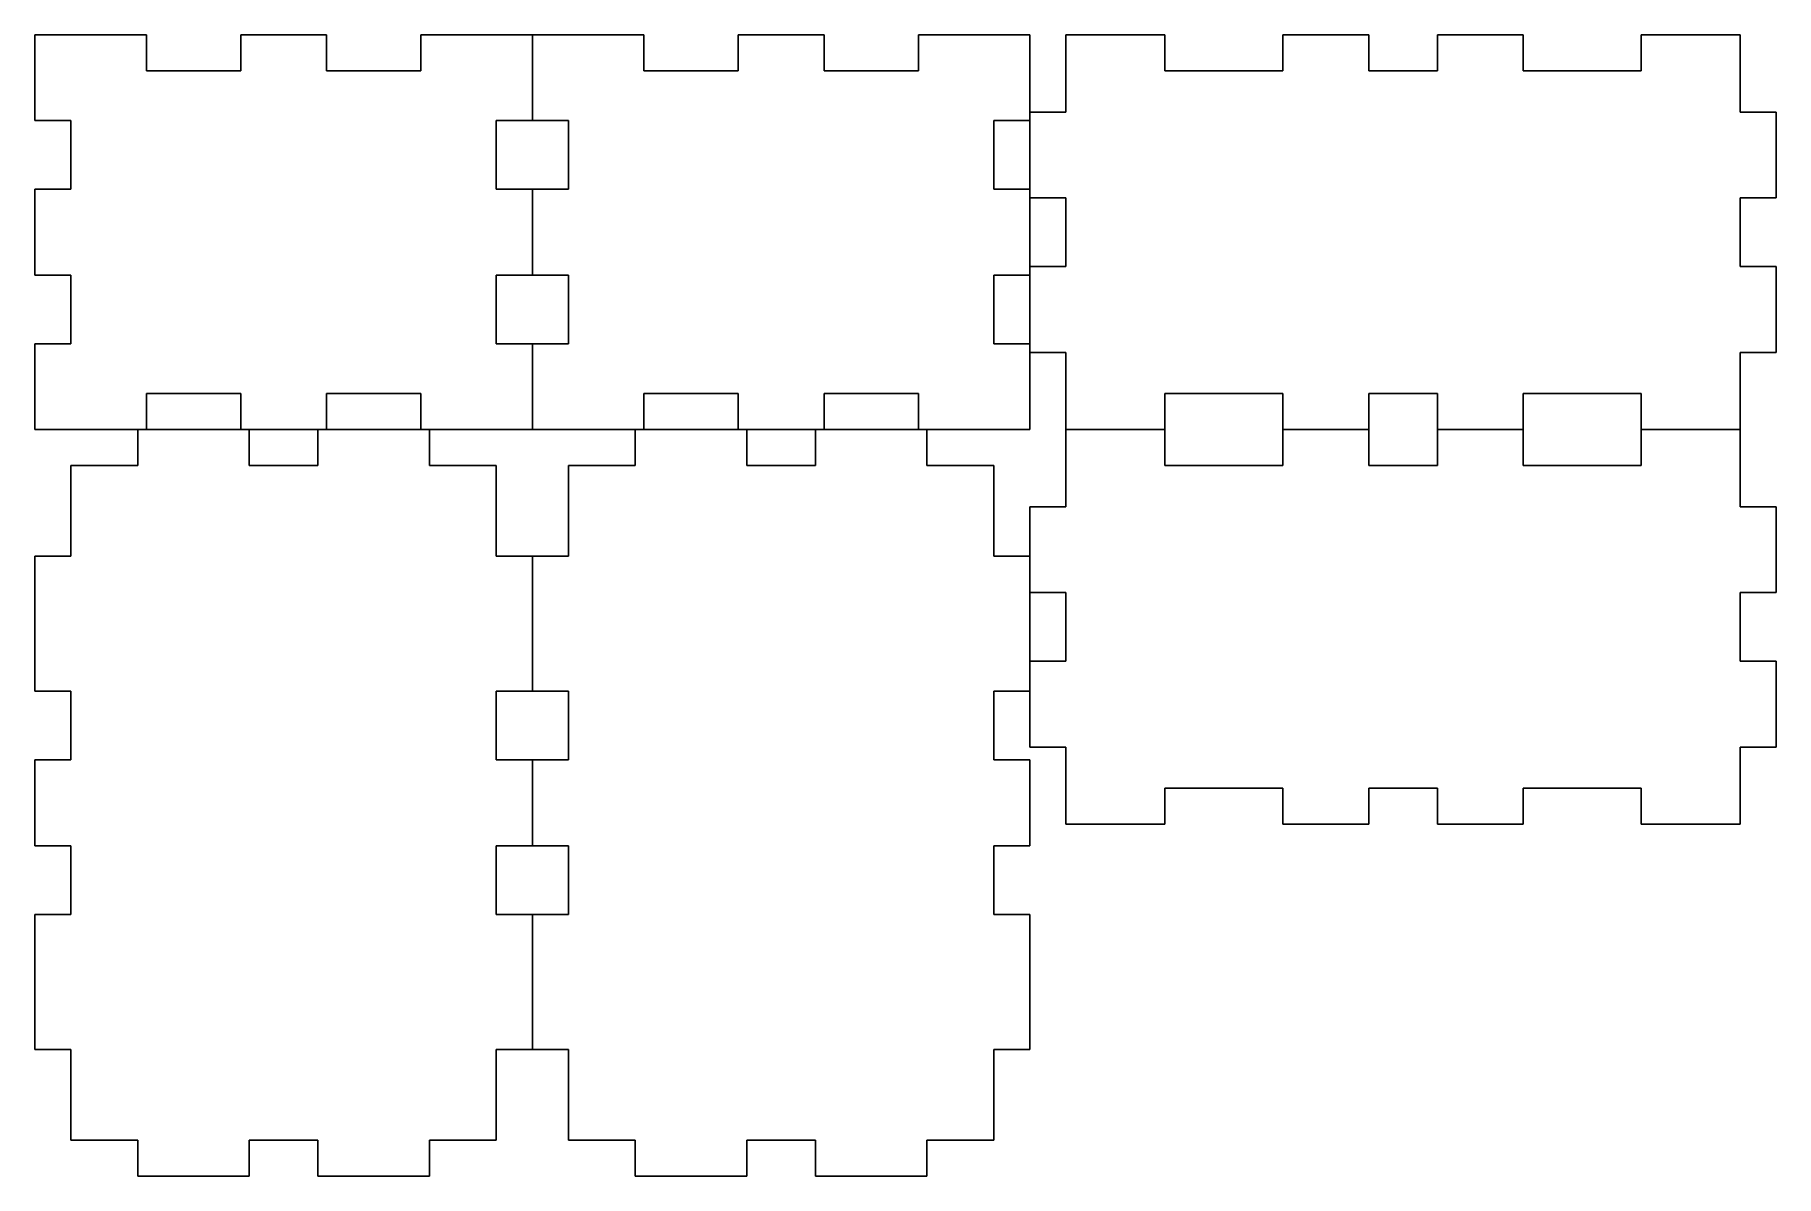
# Model space of a CAD drawing. Extents: x 6 to 209, y 4 to 137.
import ezdxf

# ---------------------------------------------------------------- set-up
doc = ezdxf.new("R2010")
doc.units = 0
doc.layers.get('0').update_dxf_attribs({"linetype": 'CONTINUOUS'})

msp = doc.modelspace()

# ---------------------------------------------------------------- linework, layer by layer
at = {"color": 7}
for p, q in [((6.350005, 137.349995), (19.350016, 137.349995)), ((6.350005, 127.349987), (6.350005, 137.349995)), ((19.350016, 137.349995), (19.350016, 133.149991)), ((30.350025, 133.149991), (30.350025, 137.349995)), ((30.350025, 137.349995), (40.350033, 137.349995)), ((40.350033, 137.349995), (40.350033, 133.149991)), ((51.350042, 133.149991), (51.350042, 137.349995)), ((51.350042, 137.349995), (64.350053, 137.349995)), ((64.350053, 137.349995), (64.350053, 127.349987)), ((64.350053, 137.349995), (77.350064, 137.349995)), ((64.350053, 127.349987), (64.350053, 137.349995)), ((77.350064, 137.349995), (77.350064, 133.149991)), ((88.350073, 133.149991), (88.350073, 137.349995)), ((88.350073, 137.349995), (98.350081, 137.349995)), ((98.350081, 137.349995), (98.350081, 133.149991)), ((109.35009, 133.149991), (109.35009, 137.349995)), ((109.35009, 137.349995), (122.350101, 137.349995)), ((122.350101, 137.349995), (122.350101, 127.349987)), ((126.550104, 137.349995), (138.100113, 137.349995)), ((126.550104, 128.349987), (126.550104, 137.349995)), ((138.100113, 137.349995), (138.100113, 133.149991)), ((151.850123, 133.149991), (151.850123, 137.349995)), ((151.850123, 137.349995), (161.850132, 137.349995)), ((161.850132, 137.349995), (161.850132, 133.149991)), ((169.850138, 133.149991), (169.850138, 137.349995)), ((169.850138, 137.349995), (179.850146, 137.349995)), ((179.850146, 137.349995), (179.850146, 133.149991)), ((193.60016, 133.149991), (193.60016, 137.349995)), ((193.60016, 137.349995), (205.150169, 137.349995)), ((205.150169, 137.349995), (205.150169, 128.349987)), ((19.350016, 133.149991), (30.350025, 133.149991)), ((40.350033, 133.149991), (51.350042, 133.149991)), ((77.350064, 133.149991), (88.350073, 133.149991)), ((98.350081, 133.149991), (109.35009, 133.149991)), ((138.100113, 133.149991), (151.850123, 133.149991)), ((161.850132, 133.149991), (169.850138, 133.149991)), ((179.850146, 133.149991), (193.60016, 133.149991)), ((122.350101, 118.349979), (122.350101, 128.349987)), ((122.350101, 128.349987), (126.550104, 128.349987)), ((205.150169, 128.349987), (209.350172, 128.349987)), ((209.350172, 128.349987), (209.350172, 118.349979)), ((10.550009, 127.349987), (6.350005, 127.349987)), ((10.550009, 119.34998), (10.550009, 127.349987)), ((64.350053, 127.349987), (60.15005, 127.349987)), ((60.15005, 127.349987), (60.15005, 119.34998)), ((68.550056, 127.349987), (64.350053, 127.349987)), ((68.550056, 119.34998), (68.550056, 127.349987)), ((122.350101, 127.349987), (118.150098, 127.349987)), ((118.150098, 127.349987), (118.150098, 119.34998)), ((6.350005, 109.349972), (6.350005, 119.34998)), ((6.350005, 119.34998), (10.550009, 119.34998)), ((60.15005, 119.34998), (64.350053, 119.34998)), ((64.350053, 119.34998), (64.350053, 109.349972)), ((64.350053, 109.349972), (64.350053, 119.34998)), ((64.350053, 119.34998), (68.550056, 119.34998)), ((118.150098, 119.34998), (122.350101, 119.34998)), ((122.350101, 119.34998), (122.350101, 109.349972)), ((126.550104, 118.349979), (122.350101, 118.349979)), ((126.550104, 110.349973), (126.550104, 118.349979)), ((209.350172, 118.349979), (205.150169, 118.349979)), ((205.150169, 118.349979), (205.150169, 110.349973)), ((122.350101, 100.349964), (122.350101, 110.349973)), ((122.350101, 110.349973), (126.550104, 110.349973)), ((205.150169, 110.349973), (209.350172, 110.349973)), ((209.350172, 110.349973), (209.350172, 100.349964)), ((10.550009, 109.349972), (6.350005, 109.349972)), ((10.550009, 101.349965), (10.550009, 109.349972)), ((64.350053, 109.349972), (60.15005, 109.349972)), ((60.15005, 109.349972), (60.15005, 101.349965)), ((68.550056, 109.349972), (64.350053, 109.349972)), ((68.550056, 101.349965), (68.550056, 109.349972)), ((122.350101, 109.349972), (118.150098, 109.349972)), ((118.150098, 109.349972), (118.150098, 101.349965)), ((6.350005, 91.349957), (6.350005, 101.349965)), ((6.350005, 101.349965), (10.550009, 101.349965)), ((60.15005, 101.349965), (64.350053, 101.349965)), ((64.350053, 101.349965), (64.350053, 91.349957)), ((64.350053, 91.349957), (64.350053, 101.349965)), ((64.350053, 101.349965), (68.550056, 101.349965)), ((118.150098, 101.349965), (122.350101, 101.349965)), ((122.350101, 101.349965), (122.350101, 91.349957)), ((126.550104, 100.349964), (122.350101, 100.349964)), ((126.550104, 91.349957), (126.550104, 100.349964)), ((209.350172, 100.349964), (205.150169, 100.349964)), ((205.150169, 100.349964), (205.150169, 91.349957)), ((30.350025, 95.54996), (19.350016, 95.54996)), ((19.350016, 95.54996), (19.350016, 91.349957)), ((30.350025, 91.349957), (30.350025, 95.54996)), ((51.350042, 95.54996), (40.350033, 95.54996)), ((40.350033, 95.54996), (40.350033, 91.349957)), ((51.350042, 91.349957), (51.350042, 95.54996)), ((88.350073, 95.54996), (77.350064, 95.54996)), ((77.350064, 95.54996), (77.350064, 91.349957)), ((88.350073, 91.349957), (88.350073, 95.54996)), ((109.35009, 95.54996), (98.350081, 95.54996)), ((98.350081, 95.54996), (98.350081, 91.349957)), ((109.35009, 91.349957), (109.35009, 95.54996)), ((151.850123, 95.54996), (138.100113, 95.54996)), ((138.100113, 95.54996), (138.100113, 91.349957)), ((151.850123, 91.349957), (151.850123, 95.54996)), ((169.850138, 95.54996), (161.850132, 95.54996)), ((161.850132, 95.54996), (161.850132, 91.349957)), ((169.850138, 91.349957), (169.850138, 95.54996)), ((193.60016, 95.54996), (179.850146, 95.54996)), ((179.850146, 95.54996), (179.850146, 91.349957)), ((193.60016, 91.349957), (193.60016, 95.54996)), ((19.350016, 91.349957), (6.350005, 91.349957)), ((18.350015, 87.149954), (18.350015, 91.349957)), ((18.350015, 91.349957), (31.350026, 91.349957)), ((40.350033, 91.349957), (30.350025, 91.349957)), ((31.350026, 91.349957), (31.350026, 87.149954)), ((39.350032, 87.149954), (39.350032, 91.349957)), ((39.350032, 91.349957), (52.350043, 91.349957)), ((64.350053, 91.349957), (51.350042, 91.349957)), ((52.350043, 91.349957), (52.350043, 87.149954)), ((77.350064, 91.349957), (64.350053, 91.349957)), ((76.350063, 87.149954), (76.350063, 91.349957)), ((76.350063, 91.349957), (89.350073, 91.349957)), ((98.350081, 91.349957), (88.350073, 91.349957)), ((89.350073, 91.349957), (89.350073, 87.149954)), ((97.35008, 87.149954), (97.35008, 91.349957)), ((97.35008, 91.349957), (110.350091, 91.349957)), ((122.350101, 91.349957), (109.35009, 91.349957)), ((110.350091, 91.349957), (110.350091, 87.149954)), ((138.100113, 91.349957), (126.550104, 91.349957)), ((126.550104, 91.349957), (138.100113, 91.349957)), ((126.550104, 82.34995), (126.550104, 91.349957)), ((138.100113, 91.349957), (138.100113, 87.149954)), ((161.850132, 91.349957), (151.850123, 91.349957)), ((151.850123, 87.149954), (151.850123, 91.349957)), ((151.850123, 91.349957), (161.850132, 91.349957)), ((161.850132, 91.349957), (161.850132, 87.149954)), ((179.850146, 91.349957), (169.850138, 91.349957)), ((169.850138, 87.149954), (169.850138, 91.349957)), ((169.850138, 91.349957), (179.850146, 91.349957)), ((179.850146, 91.349957), (179.850146, 87.149954)), ((205.150169, 91.349957), (193.60016, 91.349957)), ((193.60016, 87.149954), (193.60016, 91.349957)), ((193.60016, 91.349957), (205.150169, 91.349957)), ((205.150169, 91.349957), (205.150169, 82.34995)), ((10.550009, 87.149954), (18.350015, 87.149954)), ((10.550009, 76.599945), (10.550009, 87.149954)), ((31.350026, 87.149954), (39.350032, 87.149954)), ((52.350043, 87.149954), (60.15005, 87.149954)), ((60.15005, 87.149954), (60.15005, 76.599945)), ((68.550056, 87.149954), (76.350063, 87.149954)), ((68.550056, 76.599945), (68.550056, 87.149954)), ((89.350073, 87.149954), (97.35008, 87.149954)), ((110.350091, 87.149954), (118.150098, 87.149954)), ((118.150098, 87.149954), (118.150098, 76.599945)), ((138.100113, 87.149954), (151.850123, 87.149954)), ((161.850132, 87.149954), (169.850138, 87.149954)), ((179.850146, 87.149954), (193.60016, 87.149954)), ((122.350101, 72.349941), (122.350101, 82.34995)), ((122.350101, 82.34995), (126.550104, 82.34995)), ((205.150169, 82.34995), (209.350172, 82.34995)), ((209.350172, 82.34995), (209.350172, 72.349941)), ((6.350005, 60.849933), (6.350005, 76.599945)), ((6.350005, 76.599945), (10.550009, 76.599945)), ((60.15005, 76.599945), (64.350053, 76.599945)), ((64.350053, 76.599945), (64.350053, 60.849933)), ((64.350053, 60.849933), (64.350053, 76.599945)), ((64.350053, 76.599945), (68.550056, 76.599945)), ((118.150098, 76.599945), (122.350101, 76.599945)), ((122.350101, 76.599945), (122.350101, 60.849933)), ((126.550104, 72.349941), (122.350101, 72.349941)), ((126.550104, 64.349935), (126.550104, 72.349941)), ((209.350172, 72.349941), (205.150169, 72.349941)), ((205.150169, 72.349941), (205.150169, 64.349935)), ((122.350101, 54.349927), (122.350101, 64.349935)), ((122.350101, 64.349935), (126.550104, 64.349935)), ((205.150169, 64.349935), (209.350172, 64.349935)), ((209.350172, 64.349935), (209.350172, 54.349927)), ((10.550009, 60.849933), (6.350005, 60.849933)), ((10.550009, 52.849927), (10.550009, 60.849933)), ((64.350053, 60.849933), (60.15005, 60.849933)), ((60.15005, 60.849933), (60.15005, 52.849927)), ((68.550056, 60.849933), (64.350053, 60.849933)), ((68.550056, 52.849927), (68.550056, 60.849933)), ((122.350101, 60.849933), (118.150098, 60.849933)), ((118.150098, 60.849933), (118.150098, 52.849927)), ((6.350005, 42.849918), (6.350005, 52.849927)), ((6.350005, 52.849927), (10.550009, 52.849927)), ((60.15005, 52.849927), (64.350053, 52.849927)), ((64.350053, 52.849927), (64.350053, 42.849918)), ((64.350053, 42.849918), (64.350053, 52.849927)), ((64.350053, 52.849927), (68.550056, 52.849927)), ((118.150098, 52.849927), (122.350101, 52.849927)), ((126.550104, 54.349927), (122.350101, 54.349927)), ((122.350101, 52.849927), (122.350101, 42.849918)), ((126.550104, 45.349919), (126.550104, 54.349927)), ((209.350172, 54.349927), (205.150169, 54.349927)), ((205.150169, 54.349927), (205.150169, 45.349919)), ((151.850123, 49.549922), (138.100113, 49.549922)), ((138.100113, 49.549922), (138.100113, 45.349919)), ((151.850123, 45.349919), (151.850123, 49.549922)), ((169.850138, 49.549922), (161.850132, 49.549922)), ((161.850132, 49.549922), (161.850132, 45.349919)), ((169.850138, 45.349919), (169.850138, 49.549922)), ((193.60016, 49.549922), (179.850146, 49.549922)), ((179.850146, 49.549922), (179.850146, 45.349919)), ((193.60016, 45.349919), (193.60016, 49.549922)), ((138.100113, 45.349919), (126.550104, 45.349919)), ((161.850132, 45.349919), (151.850123, 45.349919)), ((179.850146, 45.349919), (169.850138, 45.349919)), ((205.150169, 45.349919), (193.60016, 45.349919)), ((10.550009, 42.849918), (6.350005, 42.849918)), ((10.550009, 34.849912), (10.550009, 42.849918)), ((64.350053, 42.849918), (60.15005, 42.849918)), ((60.15005, 42.849918), (60.15005, 34.849912)), ((68.550056, 42.849918), (64.350053, 42.849918)), ((68.550056, 34.849912), (68.550056, 42.849918)), ((122.350101, 42.849918), (118.150098, 42.849918)), ((118.150098, 42.849918), (118.150098, 34.849912)), ((6.350005, 19.099897), (6.350005, 34.849912)), ((6.350005, 34.849912), (10.550009, 34.849912)), ((60.15005, 34.849912), (64.350053, 34.849912)), ((64.350053, 34.849912), (64.350053, 19.099897)), ((64.350053, 19.099897), (64.350053, 34.849912)), ((64.350053, 34.849912), (68.550056, 34.849912)), ((118.150098, 34.849912), (122.350101, 34.849912)), ((122.350101, 34.849912), (122.350101, 19.099897)), ((10.550009, 19.099897), (6.350005, 19.099897)), ((10.550009, 8.549888), (10.550009, 19.099897)), ((64.350053, 19.099897), (60.15005, 19.099897)), ((60.15005, 19.099897), (60.15005, 8.549888)), ((68.550056, 19.099897), (64.350053, 19.099897)), ((68.550056, 8.549888), (68.550056, 19.099897)), ((122.350101, 19.099897), (118.150098, 19.099897)), ((118.150098, 19.099897), (118.150098, 8.549888)), ((18.350015, 8.549888), (10.550009, 8.549888)), ((18.350015, 4.349885), (18.350015, 8.549888)), ((39.350032, 8.549888), (31.350026, 8.549888)), ((31.350026, 8.549888), (31.350026, 4.349885)), ((39.350032, 4.349885), (39.350032, 8.549888)), ((60.15005, 8.549888), (52.350043, 8.549888)), ((52.350043, 8.549888), (52.350043, 4.349885)), ((76.350063, 8.549888), (68.550056, 8.549888)), ((76.350063, 4.349885), (76.350063, 8.549888)), ((97.35008, 8.549888), (89.350073, 8.549888)), ((89.350073, 8.549888), (89.350073, 4.349885)), ((97.35008, 4.349885), (97.35008, 8.549888)), ((118.150098, 8.549888), (110.350091, 8.549888)), ((110.350091, 8.549888), (110.350091, 4.349885)), ((31.350026, 4.349885), (18.350015, 4.349885)), ((52.350043, 4.349885), (39.350032, 4.349885)), ((89.350073, 4.349885), (76.350063, 4.349885)), ((110.350091, 4.349885), (97.35008, 4.349885))]:
    msp.add_line(p, q, dxfattribs=at)

doc.saveas('drawing.dxf')
